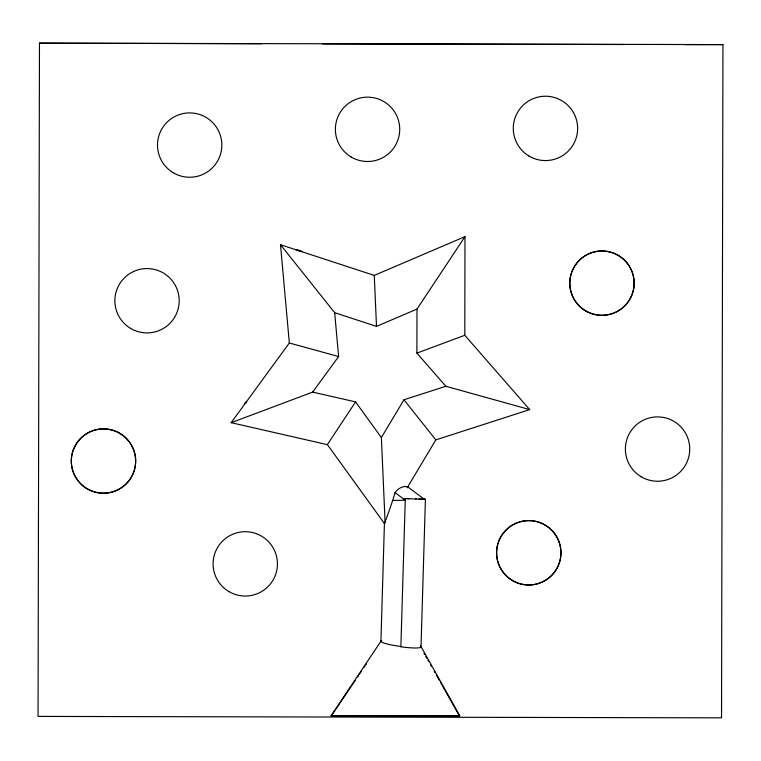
<?xml version="1.0" encoding="UTF-8"?>
<svg xmlns="http://www.w3.org/2000/svg" width="761" height="761" viewBox="0 0 761 761"><rect width="100%" height="100%" fill="white"/><g stroke="black" fill="none" stroke-linecap="round" stroke-linejoin="round"><path stroke-width="1.14" d="M385.732 520.115C389.204 510.983 392.305 501.841 395.092 492.633C397.603 488.638 402.74 485.841 407.42 486.602L424.334 499.283M39.467 43.158L38.05 716.405L721.533 717.842L722.95 44.595L39.467 43.158L261.746 43.758M529.685 409.599L445.851 386.265L416.895 353.114L416.99 309.09L464.99 236.642L464.79 335.297L529.704 409.608L435.806 439.896L407.202 487.763M384.448 522.874L380.919 641.361M400.876 646.726L405.299 498.645M421.014 646.679L425.409 499.311L422.26 499.187M407.43 487.373L407.42 486.602M385.085 522.189L381.375 437.565L403.958 399.772L445.851 386.265M465 236.623L374.269 275.406L280.495 244.709L289.332 342.983L231.163 422.688L312.666 392.096L355.577 401.894L327.382 444.605L384.581 523.758M381.004 641.114L330.968 715.92L459.815 715.92L420.938 646.431A20.585 2.702 8.3 0 0 420.424 645.965M459.749 715.939L331.235 715.949L340.329 702.546M340.852 701.756L341.917 700.177M342.45 699.388L355.197 680.486M357.613 676.919L358.431 675.711M359.24 674.503L360.058 673.304M360.876 672.096L361.694 670.898M364.139 667.283L364.957 666.084M365.784 664.876L366.602 663.678M312.666 392.096L338.616 356.538L334.678 312.695L280.543 244.766M245.194 403.558L246.64 401.722L245.08 403.615A7.039 3.51 16.7 0 1 246.64 401.722M334.678 312.695L376.505 326.383L416.99 309.09M416.895 353.114L464.752 335.306M425.351 499.321L424.467 499.311M393.199 500.405L405.252 500.243L404.196 498.607L408.952 498.75M322.369 43.881L624.286 44.518M684.91 44.642L722.95 44.595M423.126 499.273L424.305 499.273L423.059 499.216M423.458 499.273L424.115 499.302M407.715 498.721L416.305 498.978M418.807 499.073L422.127 499.178M415.677 498.969L420.719 499.13M421.28 499.149L423.164 499.216M231.163 422.678L327.363 444.652M289.37 342.992L338.616 356.538M295.915 249.76L296.876 250.065M298.569 250.626L302.022 251.663A12.385 12.385 0 0 0 295.934 249.77M395.092 492.633L405.252 500.243M403.958 399.772L435.606 439.639M355.577 401.894L381.375 437.565M423.972 653.385L424.562 654.393M426.854 658.37L425.722 656.401M427.948 660.272L428.481 661.204M430.65 664.99L431.373 666.255M434.255 671.307L434.969 672.572M440.4 682.141L459.463 715.949M439.278 680.163L436.405 675.102M374.269 275.453L376.505 326.383M384.838 522.645A21.536 2.264 -67.2 0 1 385.475 520.553M384.762 523.768A18.302 3.396 33.6 0 1 384.99 522.122M420.9 646.66A19.976 2.635 8 0 1 400.866 646.793M381.042 641.114A20.243 2.901 7 0 1 381.718 640.714M399.858 646.346A20.576 2.663 7.3 0 1 380.976 641.361M228.785 591.506A32.171 32.171 0 0 0 277.423 564.32A32.171 32.171 0 0 0 229.556 535.792A32.171 32.171 0 0 0 228.785 591.506M130.569 328.372A32.171 32.171 0 0 0 179.206 301.175A32.171 32.171 0 0 0 131.339 272.657A32.171 32.171 0 0 0 130.569 328.372M173.194 172.709A32.171 32.171 0 0 0 221.832 145.522A32.171 32.171 0 0 0 173.965 116.994A32.171 32.171 0 0 0 173.194 172.709M512.305 580.396A32.171 32.171 0 0 0 560.943 553.199A32.171 32.171 0 0 0 513.076 524.671A32.171 32.171 0 0 0 512.305 580.396M512.305 580.472A32.171 32.171 0 0 0 560.943 553.276A32.171 32.171 0 0 0 513.076 524.748A32.171 32.171 0 0 0 512.305 580.472M87.02 488.667A32.171 32.171 0 0 0 135.658 461.47A32.171 32.171 0 0 0 87.791 432.942A32.171 32.171 0 0 0 87.02 488.667A32.171 32.171 0 0 0 135.658 461.546A32.171 32.171 0 0 0 87.791 433.019A32.171 32.171 0 0 0 87.02 488.743M528.99 156.034A32.171 32.171 0 0 0 577.628 128.837A32.171 32.171 0 0 0 529.751 100.319A32.171 32.171 0 0 0 528.99 156.034M351.087 156.966A32.171 32.171 0 0 0 399.725 129.77A32.171 32.171 0 0 0 351.858 101.242A32.171 32.171 0 0 0 351.087 156.966M641.095 476.7A32.171 32.171 0 0 0 689.732 449.504A32.171 32.171 0 0 0 641.865 420.976A32.171 32.171 0 0 0 641.095 476.7M585.504 310.764A32.171 32.171 0 0 0 634.141 283.577A32.171 32.171 0 0 0 586.274 255.049A32.171 32.171 0 0 0 585.504 310.764A32.171 32.171 0 0 0 634.141 283.653A32.171 32.171 0 0 0 586.274 255.125A32.171 32.171 0 0 0 585.504 310.849"/></g></svg>
